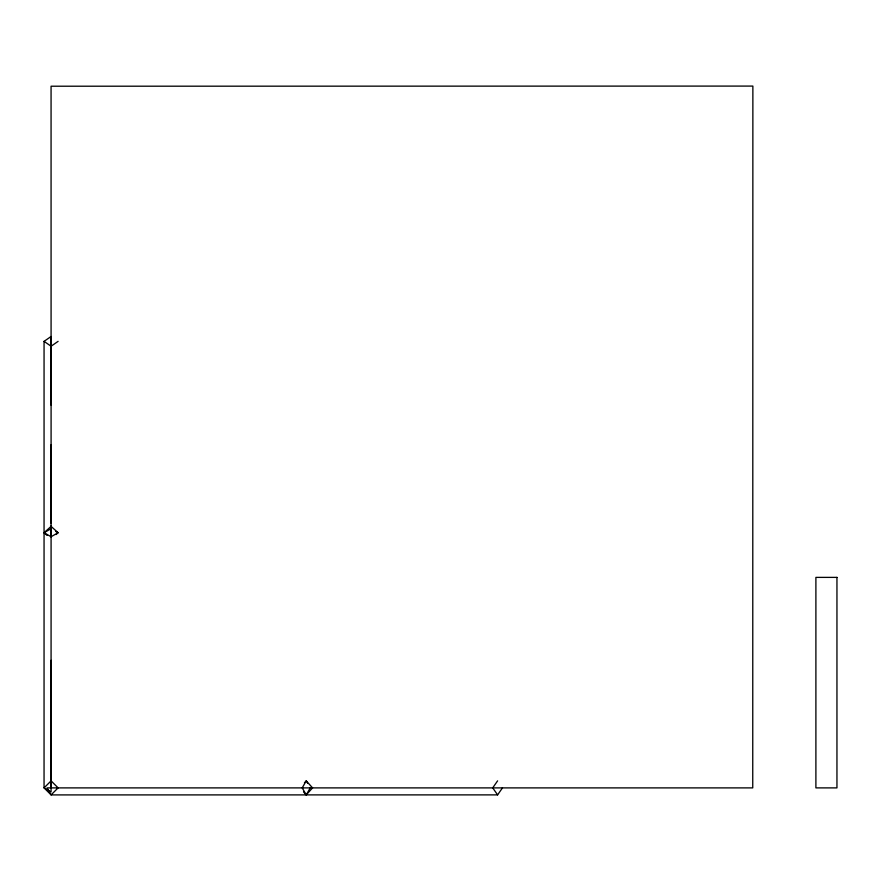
<?xml version="1.0" encoding="UTF-8"?>
<svg xmlns="http://www.w3.org/2000/svg" width="881" height="881" viewBox="0 0 881 881"><rect width="100%" height="100%" fill="white"/><g stroke="black" fill="none" stroke-linecap="round" stroke-linejoin="round"><path stroke-width="1.32" d="M51.087 523.226L51.087 336.487L44.061 341.365L44.05 787.889L51.087 794.893L58.102 787.878L51.087 780.863L44.072 787.878L51.065 791.92L51.087 525.935M310.266 787.878L306.236 794.893L51.065 794.915L47.045 787.889L752.748 787.889L752.87 86.085L51.065 86.217L51.087 405.15M497.6 780.852L492.721 787.867L497.6 794.882L502.478 787.867M304.43 782.857L306.236 780.852L312.568 787.878L306.236 794.893L303.527 791.887M56.098 534.536L58.102 532.719L51.087 526.398L44.061 532.719L47.078 535.439M58.102 341.365L51.087 346.233L44.061 341.365M51.087 528.699L44.061 532.719L51.087 536.749L58.102 532.719L55.756 531.386M497.6 794.882L306.236 794.893L302.216 787.878L306.236 780.852L307.579 783.198M51.065 444.784L51.065 536.848M51.076 660.298L51.087 787.878M836.95 577.385L815.894 577.385L815.894 787.889L836.95 787.889L836.95 577.385"/></g></svg>
